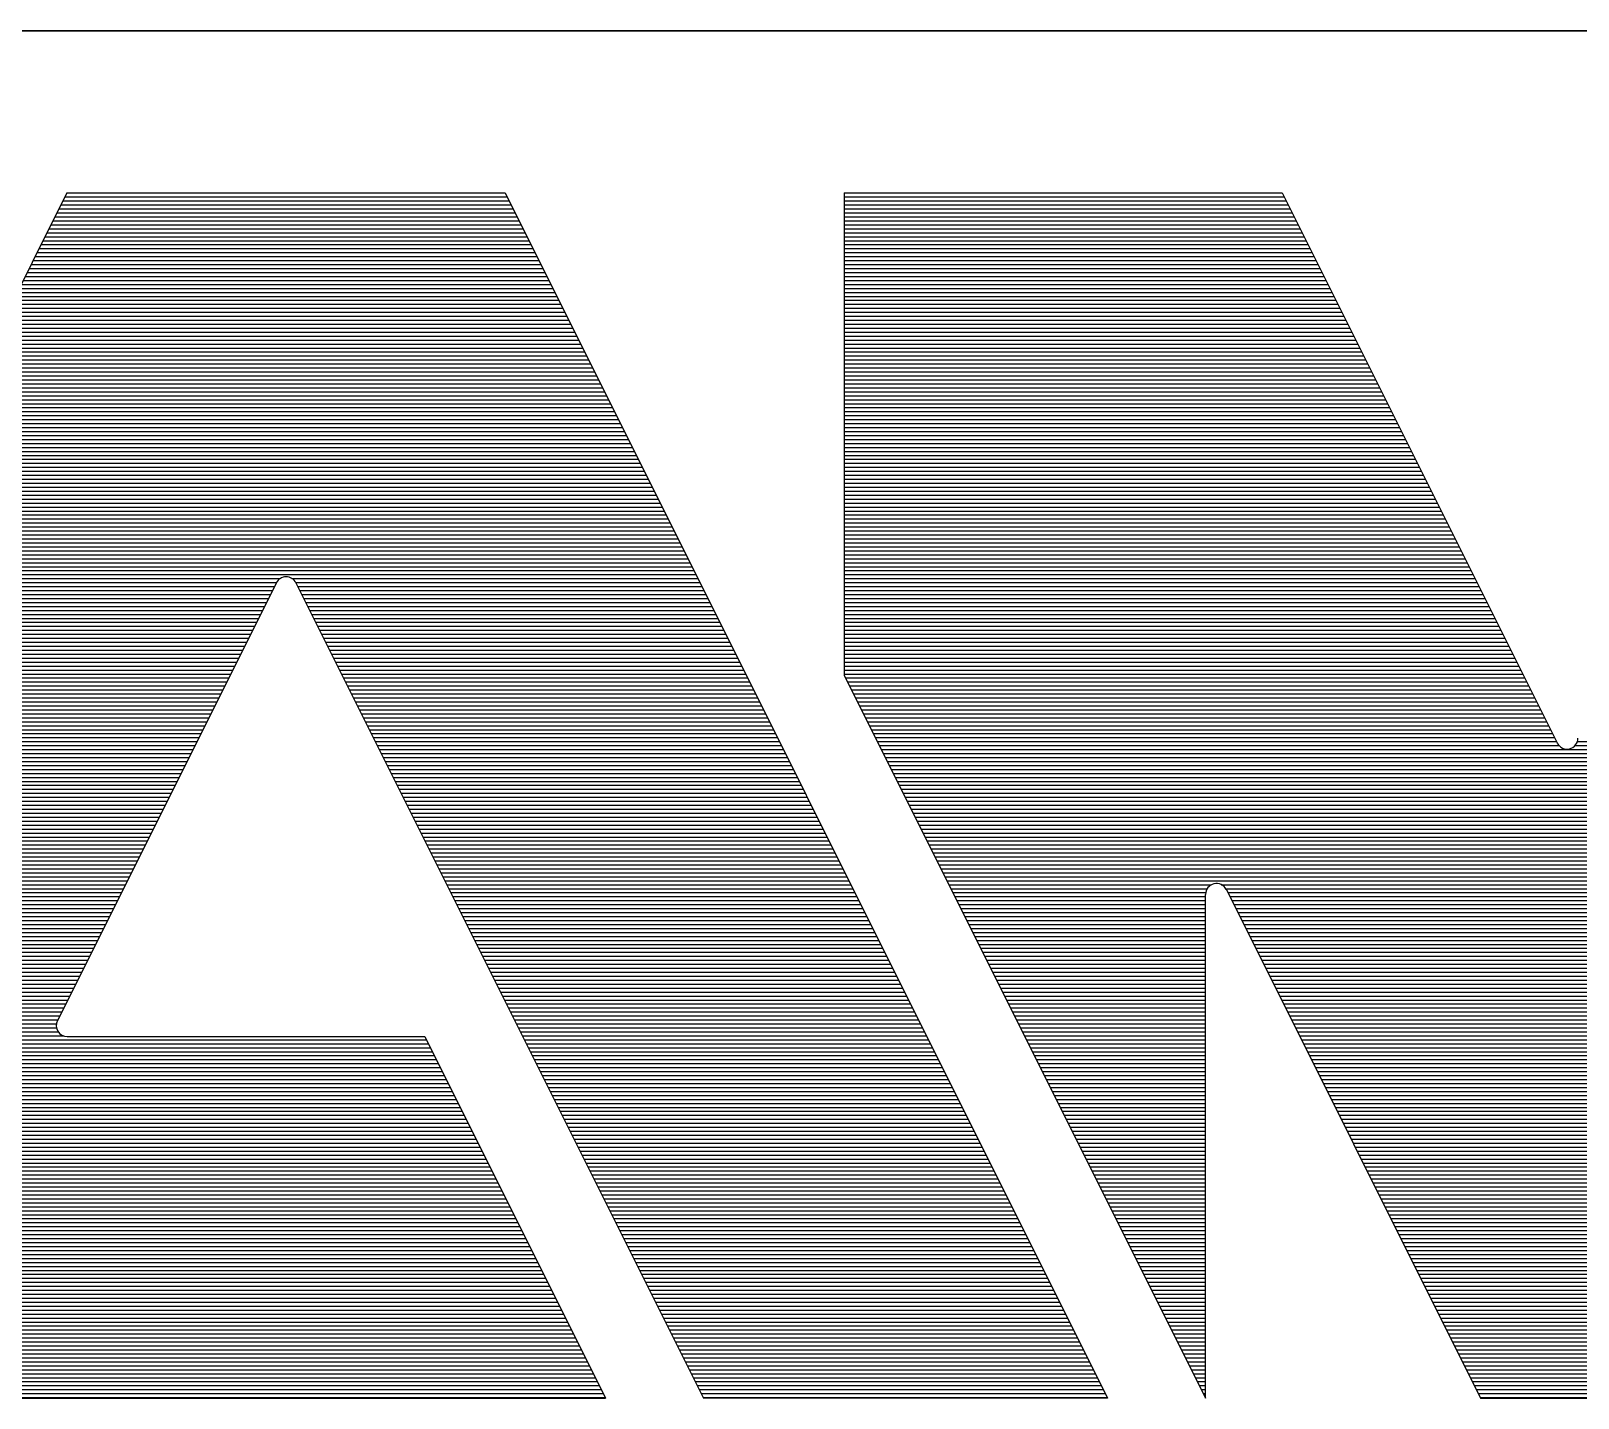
# Model space of a CAD drawing. Header units: millimetres. Extents: x 39335 to 110675, y -13954 to 36506.
# Drawn here: x 103680 to 104404, y -11114 to -10474 of the extents above; entities that cross this region are included whole.
import ezdxf

# ---------------------------------------------------------------- set-up
doc = ezdxf.new("R2010")
doc.units = ezdxf.units.MM
for name, color, linetype in [('10', 3, 'Continuous'), ('20', 4, 'Continuous'), ('schriftfeld', 7, 'Continuous')]:
    doc.layers.add(name, color=color, linetype=linetype)
doc.styles.add('Drawing NO', font='arial.ttf')
doc.styles.add('SIMPLEX', font='SIMPLEX.SHX')

# ---------------------------------------------------------------- blocks, each defined once
blk = doc.blocks.new('*X6')
at = {"color": 0, "linetype": 'ByBlock'}
for p, q in [((1067.636, 86.2729), (1071.177, 86.2729)), ((1067.652, 86.30389), (1071.162, 86.30389)), ((1067.667, 86.3349), (1071.146, 86.3349)), ((1067.683, 86.3659), (1071.131, 86.3659)), ((1067.59, 86.17989), (1071.224, 86.17989)), ((1067.605, 86.2109), (1071.208, 86.2109)), ((1067.621, 86.2419), (1071.193, 86.2419)), ((1067.528, 86.05589), (1071.286, 86.05589)), ((1067.543, 86.0869), (1071.271, 86.0869)), ((1067.559, 86.1179), (1071.255, 86.1179)), ((1067.574, 86.1489), (1071.24, 86.1489)), ((1067.466, 85.9319), (1071.348, 85.9319)), ((1067.481, 85.9629), (1071.333, 85.9629)), ((1067.497, 85.9939), (1071.317, 85.9939)), ((1067.512, 86.02489), (1071.302, 86.02489)), ((1067.404, 85.8079), (1071.41, 85.8079)), ((1067.419, 85.8389), (1071.395, 85.8389)), ((1067.435, 85.8699), (1071.379, 85.8699)), ((1067.45, 85.90089), (1071.364, 85.90089)), ((1067.342, 85.6839), (1071.472, 85.6839)), ((1067.357, 85.7149), (1071.457, 85.7149)), ((1067.373, 85.7459), (1071.441, 85.7459)), ((1067.388, 85.77689), (1071.426, 85.77689)), ((1067.28, 85.5599), (1071.534, 85.5599)), ((1067.295, 85.5909), (1071.519, 85.5909)), ((1067.311, 85.62189), (1071.503, 85.62189)), ((1067.326, 85.65289), (1071.488, 85.65289)), ((1067.218, 85.4359), (1071.596, 85.4359)), ((1067.233, 85.4669), (1071.58, 85.4669)), ((1067.249, 85.49789), (1071.565, 85.49789)), ((1067.264, 85.5289), (1071.549, 85.5289)), ((1067.156, 85.3119), (1071.658, 85.3119)), ((1067.171, 85.3429), (1071.642, 85.3429)), ((1067.187, 85.37389), (1071.627, 85.37389)), ((1067.202, 85.4049), (1071.611, 85.4049)), ((1067.094, 85.1879), (1071.72, 85.1879)), ((1067.109, 85.21889), (1071.704, 85.21889)), ((1067.125, 85.24989), (1071.689, 85.24989)), ((1067.14, 85.2809), (1071.673, 85.2809)), ((1067.047, 85.09489), (1071.766, 85.09489)), ((1067.063, 85.1259), (1071.751, 85.1259)), ((1067.078, 85.1569), (1071.735, 85.1569)), ((1066.985, 84.97089), (1071.828, 84.97089)), ((1067.001, 85.0019), (1071.813, 85.0019)), ((1067.016, 85.0329), (1071.797, 85.0329)), ((1067.032, 85.0639), (1071.782, 85.0639)), ((1066.923, 84.84689), (1071.891, 84.84689)), ((1066.939, 84.8779), (1071.875, 84.8779)), ((1066.954, 84.9089), (1071.859, 84.9089)), ((1066.97, 84.9399), (1071.844, 84.9399)), ((1066.861, 84.7229), (1071.953, 84.7229)), ((1066.877, 84.7539), (1071.937, 84.7539)), ((1066.892, 84.7849), (1071.922, 84.7849)), ((1066.908, 84.8159), (1071.906, 84.8159)), ((1066.799, 84.5989), (1072.015, 84.5989)), ((1066.815, 84.6299), (1071.999, 84.6299)), ((1066.83, 84.6609), (1071.984, 84.6609)), ((1066.846, 84.69189), (1071.968, 84.69189)), ((1066.737, 84.4749), (1072.077, 84.4749)), ((1066.753, 84.5059), (1072.061, 84.5059)), ((1066.768, 84.5369), (1072.046, 84.5369)), ((1066.784, 84.56789), (1072.03, 84.56789)), ((1066.675, 84.3509), (1072.139, 84.3509)), ((1066.691, 84.3819), (1072.123, 84.3819)), ((1066.706, 84.4129), (1072.108, 84.4129)), ((1066.722, 84.44389), (1072.092, 84.44389)), ((1066.613, 84.2269), (1072.2, 84.2269)), ((1066.629, 84.2579), (1072.185, 84.2579)), ((1066.644, 84.28889), (1072.17, 84.28889)), ((1066.66, 84.3199), (1072.154, 84.3199)), ((1066.551, 84.1029), (1072.262, 84.1029)), ((1066.567, 84.1339), (1072.247, 84.1339)), ((1066.582, 84.16489), (1072.231, 84.16489)), ((1066.598, 84.1959), (1072.216, 84.1959)), ((1066.49, 83.9789), (1072.324, 83.9789)), ((1066.505, 84.0099), (1072.309, 84.0099)), ((1066.52, 84.04089), (1072.293, 84.04089)), ((1066.536, 84.0719), (1072.278, 84.0719)), ((1066.443, 83.88589), (1072.371, 83.88589)), ((1066.458, 83.91689), (1072.355, 83.91689)), ((1066.474, 83.9479), (1072.34, 83.9479)), ((1066.381, 83.76189), (1072.433, 83.76189)), ((1066.396, 83.7929), (1072.417, 83.7929)), ((1066.412, 83.8239), (1072.402, 83.8239)), ((1066.427, 83.8549), (1072.386, 83.8549)), ((1066.319, 83.63789), (1072.495, 83.63789)), ((1066.334, 83.6689), (1072.479, 83.6689)), ((1066.35, 83.6999), (1072.464, 83.6999)), ((1066.365, 83.7309), (1072.448, 83.7309)), ((1066.257, 83.51389), (1072.557, 83.51389)), ((1066.272, 83.5449), (1072.542, 83.5449)), ((1066.288, 83.5759), (1072.526, 83.5759)), ((1066.303, 83.6069), (1072.51, 83.6069)), ((1066.195, 83.3899), (1069.362, 83.3899)), ((1066.21, 83.4209), (1072.604, 83.4209)), ((1066.226, 83.4519), (1072.588, 83.4519)), ((1066.241, 83.48289), (1072.573, 83.48289)), ((1069.453, 83.3899), (1072.619, 83.3899)), ((1066.133, 83.2659), (1069.285, 83.2659)), ((1066.148, 83.2969), (1069.3, 83.2969)), ((1066.164, 83.3279), (1069.316, 83.3279)), ((1066.179, 83.35889), (1069.332, 83.35889)), ((1069.483, 83.35889), (1072.635, 83.35889)), ((1069.498, 83.3279), (1072.65, 83.3279)), ((1069.514, 83.2969), (1072.666, 83.2969)), ((1069.529, 83.2659), (1072.681, 83.2659)), ((1066.071, 83.1419), (1069.223, 83.1419)), ((1066.086, 83.1729), (1069.238, 83.1729)), ((1066.102, 83.2039), (1069.254, 83.2039)), ((1066.117, 83.23489), (1069.269, 83.23489)), ((1069.545, 83.23489), (1072.697, 83.23489)), ((1069.56, 83.2039), (1072.712, 83.2039)), ((1069.576, 83.1729), (1072.728, 83.1729)), ((1069.591, 83.1419), (1072.743, 83.1419)), ((1066.009, 83.0179), (1069.161, 83.0179)), ((1066.024, 83.0489), (1069.176, 83.0489)), ((1066.04, 83.0799), (1069.192, 83.0799)), ((1066.055, 83.11089), (1069.207, 83.11089)), ((1069.607, 83.11089), (1072.759, 83.11089)), ((1069.622, 83.0799), (1072.774, 83.0799)), ((1069.638, 83.0489), (1072.79, 83.0489)), ((1069.653, 83.0179), (1072.805, 83.0179)), ((1065.947, 82.8939), (1069.099, 82.8939)), ((1065.962, 82.9249), (1069.114, 82.9249)), ((1065.978, 82.95589), (1069.13, 82.95589)), ((1065.993, 82.9869), (1069.145, 82.9869)), ((1069.669, 82.9869), (1072.82, 82.9869)), ((1069.684, 82.95589), (1072.836, 82.95589)), ((1069.7, 82.9249), (1072.851, 82.9249)), ((1069.715, 82.8939), (1072.867, 82.8939)), ((1065.9, 82.8009), (1069.052, 82.8009)), ((1065.916, 82.83189), (1069.068, 82.83189)), ((1065.931, 82.8629), (1069.083, 82.8629)), ((1069.731, 82.8629), (1072.882, 82.8629)), ((1069.746, 82.83189), (1072.898, 82.83189)), ((1069.762, 82.8009), (1072.913, 82.8009)), ((1065.839, 82.6769), (1068.99, 82.6769)), ((1065.854, 82.70789), (1069.006, 82.70789)), ((1065.869, 82.7389), (1069.021, 82.7389)), ((1065.885, 82.7699), (1069.037, 82.7699)), ((1069.777, 82.7699), (1072.929, 82.7699)), ((1069.793, 82.7389), (1072.944, 82.7389)), ((1069.808, 82.70789), (1072.96, 82.70789)), ((1069.824, 82.6769), (1072.975, 82.6769)), ((1065.776, 82.55289), (1068.928, 82.55289)), ((1065.792, 82.5839), (1068.944, 82.5839)), ((1065.807, 82.6149), (1068.959, 82.6149)), ((1065.823, 82.6459), (1068.975, 82.6459)), ((1069.839, 82.6459), (1072.991, 82.6459)), ((1069.855, 82.6149), (1073.006, 82.6149)), ((1069.87, 82.5839), (1073.022, 82.5839)), ((1069.886, 82.55289), (1073.037, 82.55289)), ((1065.714, 82.42889), (1068.866, 82.42889)), ((1065.73, 82.4599), (1068.882, 82.4599)), ((1065.745, 82.4909), (1068.897, 82.4909)), ((1065.761, 82.5219), (1068.913, 82.5219)), ((1069.901, 82.5219), (1073.053, 82.5219)), ((1069.917, 82.4909), (1073.068, 82.4909)), ((1069.932, 82.4599), (1073.084, 82.4599)), ((1069.948, 82.42889), (1073.099, 82.42889)), ((1065.652, 82.30489), (1068.804, 82.30489)), ((1065.668, 82.3359), (1068.82, 82.3359)), ((1065.683, 82.3669), (1068.835, 82.3669)), ((1065.699, 82.3979), (1068.851, 82.3979)), ((1069.963, 82.3979), (1073.115, 82.3979)), ((1069.979, 82.3669), (1073.13, 82.3669)), ((1069.994, 82.3359), (1073.146, 82.3359)), ((1070.01, 82.30489), (1073.161, 82.30489)), ((1065.59, 82.18089), (1068.742, 82.18089)), ((1065.606, 82.2119), (1068.758, 82.2119)), ((1065.621, 82.2429), (1068.773, 82.2429)), ((1065.637, 82.2739), (1068.789, 82.2739)), ((1070.025, 82.2739), (1073.177, 82.2739)), ((1070.041, 82.2429), (1073.193, 82.2429)), ((1070.056, 82.2119), (1073.208, 82.2119)), ((1070.072, 82.18089), (1073.224, 82.18089)), ((1065.528, 82.0569), (1068.68, 82.0569)), ((1065.544, 82.0879), (1068.696, 82.0879)), ((1065.559, 82.1189), (1068.711, 82.1189)), ((1065.575, 82.14989), (1068.727, 82.14989)), ((1070.087, 82.14989), (1073.239, 82.14989)), ((1070.103, 82.1189), (1073.255, 82.1189)), ((1070.118, 82.0879), (1073.27, 82.0879)), ((1070.134, 82.0569), (1073.286, 82.0569)), ((1065.466, 81.9329), (1068.618, 81.9329)), ((1065.482, 81.9639), (1068.634, 81.9639)), ((1065.497, 81.9949), (1068.649, 81.9949)), ((1065.513, 82.02589), (1068.665, 82.02589)), ((1070.149, 82.02589), (1073.301, 82.02589)), ((1070.165, 81.9949), (1073.317, 81.9949)), ((1070.18, 81.9639), (1073.332, 81.9639)), ((1070.196, 81.9329), (1073.348, 81.9329)), ((1065.404, 81.8089), (1068.556, 81.8089)), ((1065.42, 81.8399), (1068.572, 81.8399)), ((1065.435, 81.8709), (1068.587, 81.8709)), ((1065.451, 81.90189), (1068.603, 81.90189)), ((1070.211, 81.90189), (1073.363, 81.90189)), ((1070.227, 81.8709), (1073.379, 81.8709)), ((1070.242, 81.8399), (1073.394, 81.8399)), ((1070.258, 81.8089), (1073.41, 81.8089)), ((1065.358, 81.7159), (1068.51, 81.7159)), ((1065.373, 81.74689), (1068.525, 81.74689)), ((1065.389, 81.77789), (1068.541, 81.77789)), ((1070.273, 81.77789), (1073.425, 81.77789)), ((1070.289, 81.74689), (1073.441, 81.74689)), ((1070.304, 81.7159), (1073.456, 81.7159)), ((1065.296, 81.5919), (1068.448, 81.5919)), ((1065.311, 81.62289), (1068.463, 81.62289)), ((1065.327, 81.6539), (1068.479, 81.6539)), ((1065.342, 81.6849), (1068.494, 81.6849)), ((1070.32, 81.6849), (1073.471, 81.6849)), ((1070.335, 81.6539), (1073.487, 81.6539)), ((1070.351, 81.62289), (1073.502, 81.62289)), ((1070.366, 81.5919), (1073.518, 81.5919)), ((1065.234, 81.4679), (1068.386, 81.4679)), ((1065.249, 81.49889), (1068.401, 81.49889)), ((1065.265, 81.5299), (1068.417, 81.5299)), ((1065.28, 81.5609), (1068.432, 81.5609)), ((1070.382, 81.5609), (1073.533, 81.5609)), ((1070.397, 81.5299), (1073.549, 81.5299)), ((1070.413, 81.49889), (1073.564, 81.49889)), ((1070.428, 81.4679), (1073.58, 81.4679)), ((1065.172, 81.34389), (1068.324, 81.34389)), ((1065.188, 81.37489), (1068.339, 81.37489)), ((1065.203, 81.4059), (1068.355, 81.4059)), ((1065.219, 81.4369), (1068.37, 81.4369)), ((1070.444, 81.4369), (1073.595, 81.4369)), ((1070.459, 81.4059), (1073.611, 81.4059)), ((1070.475, 81.37489), (1073.626, 81.37489)), ((1070.49, 81.34389), (1073.642, 81.34389)), ((1065.11, 81.21989), (1068.262, 81.21989)), ((1065.125, 81.2509), (1068.277, 81.2509)), ((1065.141, 81.2819), (1068.293, 81.2819)), ((1065.156, 81.3129), (1068.308, 81.3129)), ((1070.506, 81.3129), (1073.657, 81.3129)), ((1070.521, 81.2819), (1073.673, 81.2819)), ((1070.537, 81.2509), (1073.688, 81.2509)), ((1070.552, 81.21989), (1073.704, 81.21989)), ((1065.048, 81.09589), (1068.2, 81.09589)), ((1065.063, 81.1269), (1068.215, 81.1269)), ((1065.079, 81.1579), (1068.231, 81.1579)), ((1065.094, 81.1889), (1068.246, 81.1889)), ((1070.568, 81.1889), (1073.719, 81.1889)), ((1070.583, 81.1579), (1073.735, 81.1579)), ((1070.599, 81.1269), (1073.75, 81.1269)), ((1070.614, 81.09589), (1073.766, 81.09589)), ((1064.986, 80.97189), (1068.138, 80.97189)), ((1065.001, 81.0029), (1068.153, 81.0029)), ((1065.017, 81.0339), (1068.169, 81.0339)), ((1065.032, 81.0649), (1068.184, 81.0649)), ((1070.63, 81.0649), (1073.781, 81.0649)), ((1070.645, 81.0339), (1073.797, 81.0339)), ((1070.661, 81.0029), (1073.813, 81.0029)), ((1070.676, 80.97189), (1073.828, 80.97189)), ((1064.924, 80.8479), (1068.076, 80.8479)), ((1064.939, 80.8789), (1068.091, 80.8789)), ((1064.955, 80.9099), (1068.107, 80.9099)), ((1064.97, 80.9409), (1068.122, 80.9409)), ((1070.692, 80.9409), (1073.844, 80.9409)), ((1070.707, 80.9099), (1073.859, 80.9099)), ((1070.723, 80.8789), (1073.875, 80.8789)), ((1070.738, 80.8479), (1073.89, 80.8479)), ((1064.862, 80.7239), (1068.014, 80.7239)), ((1064.877, 80.7549), (1068.029, 80.7549)), ((1064.893, 80.7859), (1068.045, 80.7859)), ((1064.908, 80.81689), (1068.06, 80.81689)), ((1070.754, 80.81689), (1073.906, 80.81689)), ((1070.769, 80.7859), (1073.921, 80.7859)), ((1070.785, 80.7549), (1073.937, 80.7549)), ((1070.8, 80.7239), (1073.952, 80.7239)), ((1064.815, 80.6309), (1067.967, 80.6309)), ((1064.831, 80.6619), (1067.983, 80.6619)), ((1064.846, 80.69289), (1067.998, 80.69289)), ((1070.816, 80.69289), (1073.968, 80.69289)), ((1070.831, 80.6619), (1073.983, 80.6619)), ((1070.847, 80.6309), (1073.999, 80.6309)), ((1064.753, 80.5069), (1067.905, 80.5069)), ((1064.769, 80.5379), (1067.921, 80.5379)), ((1064.784, 80.56889), (1067.936, 80.56889)), ((1064.8, 80.5999), (1067.952, 80.5999)), ((1070.862, 80.5999), (1074.014, 80.5999)), ((1070.878, 80.56889), (1074.03, 80.56889)), ((1070.893, 80.5379), (1074.045, 80.5379)), ((1070.909, 80.5069), (1074.061, 80.5069)), ((1064.691, 80.3829), (1067.843, 80.3829)), ((1064.707, 80.41389), (1067.859, 80.41389)), ((1064.722, 80.4449), (1067.874, 80.4449)), ((1064.738, 80.4759), (1067.89, 80.4759)), ((1070.924, 80.4759), (1074.076, 80.4759)), ((1070.94, 80.4449), (1074.092, 80.4449)), ((1070.955, 80.41389), (1074.107, 80.41389)), ((1070.971, 80.3829), (1074.122, 80.3829)), ((1064.629, 80.2589), (1067.781, 80.2589)), ((1064.645, 80.28989), (1067.797, 80.28989)), ((1064.66, 80.3209), (1067.812, 80.3209)), ((1064.676, 80.3519), (1067.828, 80.3519)), ((1070.986, 80.3519), (1074.138, 80.3519)), ((1071.002, 80.3209), (1074.153, 80.3209)), ((1071.017, 80.28989), (1074.169, 80.28989)), ((1071.033, 80.2589), (1074.184, 80.2589)), ((1064.568, 80.1349), (1067.719, 80.1349)), ((1064.583, 80.16589), (1067.735, 80.16589)), ((1064.598, 80.1969), (1067.75, 80.1969)), ((1064.614, 80.2279), (1067.766, 80.2279)), ((1071.048, 80.2279), (1074.2, 80.2279)), ((1071.064, 80.1969), (1074.215, 80.1969)), ((1071.079, 80.16589), (1074.231, 80.16589)), ((1071.095, 80.1349), (1074.246, 80.1349)), ((1064.505, 80.01089), (1067.657, 80.01089)), ((1064.521, 80.04189), (1067.673, 80.04189)), ((1064.536, 80.0729), (1067.688, 80.0729)), ((1064.552, 80.1039), (1067.704, 80.1039)), ((1071.11, 80.1039), (1074.262, 80.1039)), ((1071.126, 80.0729), (1074.277, 80.0729)), ((1071.141, 80.04189), (1074.293, 80.04189)), ((1071.157, 80.01089), (1074.308, 80.01089)), ((1064.443, 79.88689), (1067.618, 79.88689)), ((1064.459, 79.9179), (1067.617, 79.9179)), ((1064.474, 79.9489), (1067.626, 79.9489)), ((1064.49, 79.9799), (1067.642, 79.9799)), ((1071.172, 79.9799), (1074.324, 79.9799)), ((1071.188, 79.9489), (1074.339, 79.9489)), ((1071.203, 79.9179), (1074.355, 79.9179)), ((1071.219, 79.88689), (1074.37, 79.88689)), ((1064.381, 79.76289), (1070.517, 79.76289)), ((1064.397, 79.7939), (1070.501, 79.7939)), ((1064.412, 79.8249), (1067.671, 79.8249)), ((1064.428, 79.8559), (1067.631, 79.8559)), ((1071.234, 79.8559), (1074.386, 79.8559)), ((1071.25, 79.8249), (1074.401, 79.8249)), ((1071.265, 79.7939), (1074.417, 79.7939)), ((1071.281, 79.76289), (1074.432, 79.76289)), ((1064.319, 79.63889), (1070.579, 79.63889)), ((1064.335, 79.6699), (1070.563, 79.6699)), ((1064.35, 79.7009), (1070.548, 79.7009)), ((1064.366, 79.7319), (1070.532, 79.7319)), ((1071.296, 79.7319), (1074.448, 79.7319)), ((1071.312, 79.7009), (1074.464, 79.7009)), ((1071.327, 79.6699), (1074.479, 79.6699)), ((1071.343, 79.63889), (1074.495, 79.63889)), ((1064.257, 79.5149), (1070.641, 79.5149)), ((1064.273, 79.5459), (1070.625, 79.5459)), ((1064.288, 79.5769), (1070.61, 79.5769)), ((1064.304, 79.60789), (1070.594, 79.60789)), ((1071.358, 79.60789), (1074.51, 79.60789)), ((1071.374, 79.5769), (1074.526, 79.5769)), ((1071.389, 79.5459), (1074.541, 79.5459)), ((1071.405, 79.5149), (1074.557, 79.5149)), ((1064.211, 79.4219), (1070.687, 79.4219)), ((1064.226, 79.4529), (1070.672, 79.4529)), ((1064.242, 79.48389), (1070.656, 79.48389)), ((1071.42, 79.48389), (1074.572, 79.48389)), ((1071.436, 79.4529), (1074.588, 79.4529)), ((1071.451, 79.4219), (1074.603, 79.4219)), ((1064.149, 79.2979), (1070.749, 79.2979)), ((1064.164, 79.3289), (1070.734, 79.3289)), ((1064.18, 79.35989), (1070.718, 79.35989)), ((1064.195, 79.3909), (1070.703, 79.3909)), ((1071.467, 79.3909), (1074.619, 79.3909)), ((1071.482, 79.35989), (1074.634, 79.35989)), ((1071.498, 79.3289), (1074.65, 79.3289)), ((1071.513, 79.2979), (1074.665, 79.2979)), ((1064.087, 79.1739), (1070.811, 79.1739)), ((1064.102, 79.2049), (1070.796, 79.2049)), ((1064.118, 79.23589), (1070.78, 79.23589)), ((1064.133, 79.2669), (1070.765, 79.2669)), ((1071.529, 79.2669), (1074.681, 79.2669)), ((1071.544, 79.23589), (1074.696, 79.23589)), ((1071.56, 79.2049), (1074.712, 79.2049)), ((1071.575, 79.1739), (1074.727, 79.1739)), ((1064.025, 79.0499), (1070.873, 79.0499)), ((1064.04, 79.08089), (1070.858, 79.08089)), ((1064.056, 79.1119), (1070.842, 79.1119)), ((1064.071, 79.1429), (1070.827, 79.1429)), ((1071.591, 79.1429), (1074.743, 79.1429)), ((1071.606, 79.1119), (1074.758, 79.1119)), ((1071.622, 79.08089), (1074.773, 79.08089)), ((1071.637, 79.0499), (1074.789, 79.0499)), ((1063.963, 78.9259), (1070.935, 78.9259)), ((1063.978, 78.95689), (1070.92, 78.95689)), ((1063.994, 78.9879), (1070.904, 78.9879)), ((1064.009, 79.0189), (1070.889, 79.0189)), ((1071.653, 79.0189), (1074.804, 79.0189)), ((1071.668, 78.9879), (1074.82, 78.9879)), ((1071.684, 78.95689), (1074.835, 78.95689)), ((1071.699, 78.9259), (1074.851, 78.9259)), ((1063.901, 78.8019), (1070.997, 78.8019)), ((1063.917, 78.83289), (1070.982, 78.83289)), ((1063.932, 78.8639), (1070.966, 78.8639)), ((1063.947, 78.8949), (1070.951, 78.8949)), ((1071.715, 78.8949), (1074.866, 78.8949)), ((1071.73, 78.8639), (1074.882, 78.8639)), ((1071.746, 78.83289), (1074.897, 78.83289)), ((1071.761, 78.8019), (1074.913, 78.8019)), ((1063.839, 78.67789), (1071.059, 78.67789)), ((1063.854, 78.7089), (1071.044, 78.7089)), ((1063.87, 78.7399), (1071.028, 78.7399)), ((1063.885, 78.7709), (1071.013, 78.7709)), ((1071.777, 78.7709), (1074.928, 78.7709)), ((1071.792, 78.7399), (1074.944, 78.7399)), ((1071.808, 78.7089), (1074.959, 78.7089)), ((1071.823, 78.67789), (1074.975, 78.67789)), ((1063.777, 78.55389), (1071.121, 78.55389)), ((1063.792, 78.5849), (1071.106, 78.5849)), ((1063.808, 78.6159), (1071.09, 78.6159)), ((1063.823, 78.6469), (1071.075, 78.6469)), ((1071.839, 78.6469), (1074.99, 78.6469)), ((1071.854, 78.6159), (1075.006, 78.6159)), ((1071.87, 78.5849), (1075.021, 78.5849)), ((1071.885, 78.55389), (1075.037, 78.55389)), ((1063.715, 78.42989), (1071.183, 78.42989)), ((1063.73, 78.4609), (1071.168, 78.4609)), ((1063.746, 78.4919), (1071.152, 78.4919)), ((1063.761, 78.5229), (1071.137, 78.5229)), ((1071.901, 78.5229), (1075.052, 78.5229)), ((1071.916, 78.4919), (1075.068, 78.4919)), ((1071.932, 78.4609), (1075.083, 78.4609)), ((1071.947, 78.42989), (1075.099, 78.42989)), ((1063.668, 78.3369), (1071.23, 78.3369)), ((1063.684, 78.3679), (1071.214, 78.3679)), ((1063.699, 78.3989), (1071.199, 78.3989)), ((1071.963, 78.3989), (1075.115, 78.3989)), ((1071.978, 78.3679), (1075.13, 78.3679)), ((1071.994, 78.3369), (1075.146, 78.3369)), ((1063.606, 78.2129), (1071.292, 78.2129)), ((1063.622, 78.2439), (1071.276, 78.2439)), ((1063.637, 78.27489), (1071.261, 78.27489)), ((1063.653, 78.30589), (1071.245, 78.30589)), ((1072.009, 78.30589), (1075.161, 78.30589)), ((1072.025, 78.27489), (1075.177, 78.27489)), ((1072.04, 78.2439), (1075.192, 78.2439)), ((1072.056, 78.2129), (1075.208, 78.2129)), ((1063.544, 78.0889), (1071.354, 78.0889)), ((1063.56, 78.1199), (1071.338, 78.1199)), ((1063.575, 78.15089), (1071.323, 78.15089)), ((1063.591, 78.1819), (1071.307, 78.1819)), ((1072.071, 78.1819), (1075.223, 78.1819)), ((1072.087, 78.15089), (1075.239, 78.15089)), ((1072.102, 78.1199), (1075.254, 78.1199)), ((1072.118, 78.0889), (1075.27, 78.0889)), ((1063.482, 77.9649), (1071.416, 77.9649)), ((1063.498, 77.9959), (1071.4, 77.9959)), ((1063.513, 78.02689), (1071.385, 78.02689)), ((1063.529, 78.0579), (1071.369, 78.0579)), ((1072.133, 78.0579), (1075.285, 78.0579)), ((1072.149, 78.02689), (1075.301, 78.02689)), ((1072.164, 77.9959), (1075.316, 77.9959)), ((1072.18, 77.9649), (1075.332, 77.9649)), ((1063.42, 77.8409), (1071.478, 77.8409)), ((1063.436, 77.87189), (1071.462, 77.87189)), ((1063.451, 77.90289), (1071.447, 77.90289)), ((1063.467, 77.9339), (1071.431, 77.9339)), ((1072.195, 77.9339), (1075.347, 77.9339)), ((1072.211, 77.90289), (1075.363, 77.90289)), ((1072.226, 77.87189), (1075.378, 77.87189)), ((1072.242, 77.8409), (1075.394, 77.8409)), ((1063.358, 77.7169), (1071.54, 77.7169)), ((1063.374, 77.74789), (1071.524, 77.74789)), ((1063.389, 77.7789), (1071.509, 77.7789)), ((1063.405, 77.8099), (1071.493, 77.8099)), ((1072.257, 77.8099), (1075.409, 77.8099)), ((1072.273, 77.7789), (1075.424, 77.7789)), ((1072.288, 77.74789), (1075.44, 77.74789)), ((1072.304, 77.7169), (1075.455, 77.7169)), ((1063.297, 77.5929), (1071.602, 77.5929)), ((1063.312, 77.62389), (1071.586, 77.62389)), ((1063.327, 77.6549), (1071.571, 77.6549)), ((1063.343, 77.6859), (1071.555, 77.6859)), ((1072.319, 77.6859), (1075.471, 77.6859)), ((1072.335, 77.6549), (1075.486, 77.6549)), ((1072.35, 77.62389), (1075.502, 77.62389)), ((1072.366, 77.5929), (1075.517, 77.5929)), ((1063.234, 77.46889), (1071.664, 77.46889)), ((1063.25, 77.49989), (1071.648, 77.49989)), ((1063.266, 77.5309), (1071.633, 77.5309)), ((1063.281, 77.5619), (1071.617, 77.5619)), ((1072.381, 77.5619), (1075.533, 77.5619)), ((1072.397, 77.5309), (1075.548, 77.5309)), ((1072.412, 77.49989), (1075.564, 77.49989)), ((1072.428, 77.46889), (1075.579, 77.46889)), ((1063.172, 77.34489), (1071.726, 77.34489)), ((1063.188, 77.3759), (1071.71, 77.3759)), ((1063.203, 77.4069), (1071.695, 77.4069)), ((1063.219, 77.4379), (1071.679, 77.4379)), ((1072.443, 77.4379), (1075.595, 77.4379)), ((1072.459, 77.4069), (1075.61, 77.4069)), ((1072.474, 77.3759), (1075.626, 77.3759)), ((1072.49, 77.34489), (1075.641, 77.34489)), ((1063.126, 77.2519), (1071.772, 77.2519)), ((1063.141, 77.2829), (1071.757, 77.2829)), ((1063.157, 77.3139), (1071.741, 77.3139)), ((1072.505, 77.3139), (1075.657, 77.3139)), ((1072.521, 77.2829), (1075.672, 77.2829)), ((1072.536, 77.2519), (1075.688, 77.2519)), ((1063.064, 77.1279), (1071.834, 77.1279)), ((1063.079, 77.1589), (1071.819, 77.1589)), ((1063.095, 77.1899), (1071.803, 77.1899)), ((1063.11, 77.22089), (1071.788, 77.22089)), ((1072.552, 77.22089), (1075.703, 77.22089)), ((1072.567, 77.1899), (1075.719, 77.1899)), ((1072.583, 77.1589), (1075.734, 77.1589)), ((1072.598, 77.1279), (1075.75, 77.1279)), ((1063.002, 77.0039), (1071.896, 77.0039)), ((1063.017, 77.0349), (1071.881, 77.0349)), ((1063.033, 77.0659), (1071.865, 77.0659)), ((1063.048, 77.09689), (1071.85, 77.09689)), ((1072.614, 77.09689), (1075.766, 77.09689)), ((1072.629, 77.0659), (1075.781, 77.0659)), ((1072.645, 77.0349), (1075.797, 77.0349)), ((1072.66, 77.0039), (1075.812, 77.0039))]:
    blk.add_line(p, q, dxfattribs=at)
blk = doc.blocks.new('*X4')
at = {"color": 0, "linetype": 'ByBlock'}
for p, q in [((1073.759, 86.3659), (1077.192, 86.3659)), ((1073.759, 86.3349), (1077.207, 86.3349)), ((1073.759, 86.30389), (1077.223, 86.30389)), ((1073.759, 86.2729), (1077.238, 86.2729)), ((1073.759, 86.2419), (1077.254, 86.2419)), ((1073.759, 86.2109), (1077.269, 86.2109)), ((1073.759, 86.17989), (1077.285, 86.17989)), ((1073.759, 86.1489), (1077.3, 86.1489)), ((1073.759, 86.1179), (1077.316, 86.1179)), ((1073.759, 86.0869), (1077.331, 86.0869)), ((1073.759, 86.05589), (1077.347, 86.05589)), ((1073.759, 86.02489), (1077.362, 86.02489)), ((1073.759, 85.9939), (1077.378, 85.9939)), ((1073.759, 85.9629), (1077.393, 85.9629)), ((1073.759, 85.9319), (1077.408, 85.9319)), ((1073.759, 85.90089), (1077.424, 85.90089)), ((1073.759, 85.8699), (1077.439, 85.8699)), ((1073.759, 85.8389), (1077.455, 85.8389)), ((1073.759, 85.8079), (1077.47, 85.8079)), ((1073.759, 85.77689), (1077.486, 85.77689)), ((1073.759, 85.7459), (1077.501, 85.7459)), ((1073.759, 85.7149), (1077.517, 85.7149)), ((1073.759, 85.6839), (1077.532, 85.6839)), ((1073.759, 85.65289), (1077.548, 85.65289)), ((1073.759, 85.62189), (1077.563, 85.62189)), ((1073.759, 85.5909), (1077.579, 85.5909)), ((1073.759, 85.5599), (1077.594, 85.5599)), ((1073.759, 85.5289), (1077.61, 85.5289)), ((1073.759, 85.49789), (1077.625, 85.49789)), ((1073.759, 85.4669), (1077.641, 85.4669)), ((1073.759, 85.4359), (1077.656, 85.4359)), ((1073.759, 85.4049), (1077.672, 85.4049)), ((1073.759, 85.37389), (1077.688, 85.37389)), ((1073.759, 85.3429), (1077.703, 85.3429)), ((1073.759, 85.3119), (1077.719, 85.3119)), ((1073.759, 85.2809), (1077.734, 85.2809)), ((1073.759, 85.24989), (1077.75, 85.24989)), ((1073.759, 85.21889), (1077.765, 85.21889)), ((1073.759, 85.1879), (1077.781, 85.1879)), ((1073.759, 85.1569), (1077.796, 85.1569)), ((1073.759, 85.1259), (1077.812, 85.1259)), ((1073.759, 85.09489), (1077.827, 85.09489)), ((1073.759, 85.0639), (1077.843, 85.0639)), ((1073.759, 85.0329), (1077.858, 85.0329)), ((1073.759, 85.0019), (1077.874, 85.0019)), ((1073.759, 84.97089), (1077.889, 84.97089)), ((1073.759, 84.9399), (1077.905, 84.9399)), ((1073.759, 84.9089), (1077.92, 84.9089)), ((1073.759, 84.8779), (1077.936, 84.8779)), ((1073.759, 84.84689), (1077.951, 84.84689)), ((1073.759, 84.8159), (1077.967, 84.8159)), ((1073.759, 84.7849), (1077.982, 84.7849)), ((1073.759, 84.7539), (1077.998, 84.7539)), ((1073.759, 84.7229), (1078.013, 84.7229)), ((1073.759, 84.69189), (1078.029, 84.69189)), ((1073.759, 84.6609), (1078.044, 84.6609)), ((1073.759, 84.6299), (1078.059, 84.6299)), ((1073.759, 84.5989), (1078.075, 84.5989)), ((1073.759, 84.56789), (1078.09, 84.56789)), ((1073.759, 84.5369), (1078.106, 84.5369)), ((1073.759, 84.5059), (1078.121, 84.5059)), ((1073.759, 84.4749), (1078.137, 84.4749)), ((1073.759, 84.44389), (1078.152, 84.44389)), ((1073.759, 84.4129), (1078.168, 84.4129)), ((1073.759, 84.3819), (1078.183, 84.3819)), ((1073.759, 84.3509), (1078.199, 84.3509)), ((1073.759, 84.3199), (1078.214, 84.3199)), ((1073.759, 84.28889), (1078.23, 84.28889)), ((1073.759, 84.2579), (1078.245, 84.2579)), ((1073.759, 84.2269), (1078.261, 84.2269)), ((1073.759, 84.1959), (1078.276, 84.1959)), ((1073.759, 84.16489), (1078.292, 84.16489)), ((1073.759, 84.1339), (1078.307, 84.1339)), ((1073.759, 84.1029), (1078.323, 84.1029)), ((1073.759, 84.0719), (1078.339, 84.0719)), ((1073.759, 84.04089), (1078.354, 84.04089)), ((1073.759, 84.0099), (1078.37, 84.0099)), ((1073.759, 83.9789), (1078.385, 83.9789)), ((1073.759, 83.9479), (1078.401, 83.9479)), ((1073.759, 83.91689), (1078.416, 83.91689)), ((1073.759, 83.88589), (1078.432, 83.88589)), ((1073.759, 83.8549), (1078.447, 83.8549)), ((1073.759, 83.8239), (1078.463, 83.8239)), ((1073.759, 83.7929), (1078.478, 83.7929)), ((1073.759, 83.76189), (1078.494, 83.76189)), ((1073.759, 83.7309), (1078.509, 83.7309)), ((1073.759, 83.6999), (1078.525, 83.6999)), ((1073.759, 83.6689), (1078.54, 83.6689)), ((1073.759, 83.63789), (1078.556, 83.63789)), ((1073.759, 83.6069), (1078.571, 83.6069)), ((1073.759, 83.5759), (1078.587, 83.5759)), ((1073.759, 83.5449), (1078.602, 83.5449)), ((1073.759, 83.51389), (1078.618, 83.51389)), ((1073.759, 83.48289), (1078.633, 83.48289)), ((1073.759, 83.4519), (1078.649, 83.4519)), ((1073.759, 83.4209), (1078.664, 83.4209)), ((1073.759, 83.3899), (1078.68, 83.3899)), ((1073.759, 83.35889), (1078.695, 83.35889)), ((1073.759, 83.3279), (1078.71, 83.3279)), ((1073.759, 83.2969), (1078.726, 83.2969)), ((1073.759, 83.2659), (1078.741, 83.2659)), ((1073.759, 83.23489), (1078.757, 83.23489)), ((1073.759, 83.2039), (1078.772, 83.2039)), ((1073.759, 83.1729), (1078.788, 83.1729)), ((1073.759, 83.1419), (1078.803, 83.1419)), ((1073.759, 83.11089), (1078.819, 83.11089)), ((1073.759, 83.0799), (1078.834, 83.0799)), ((1073.759, 83.0489), (1078.85, 83.0489)), ((1073.759, 83.0179), (1078.865, 83.0179)), ((1073.759, 82.9869), (1078.881, 82.9869)), ((1073.759, 82.95589), (1078.896, 82.95589)), ((1073.759, 82.9249), (1078.912, 82.9249)), ((1073.759, 82.8939), (1078.927, 82.8939)), ((1073.759, 82.8629), (1078.943, 82.8629)), ((1073.759, 82.83189), (1078.958, 82.83189)), ((1073.759, 82.8009), (1078.974, 82.8009)), ((1073.759, 82.7699), (1078.99, 82.7699)), ((1073.759, 82.7389), (1079.005, 82.7389)), ((1073.759, 82.70789), (1079.021, 82.70789)), ((1073.759, 82.6769), (1079.036, 82.6769)), ((1073.759, 82.6459), (1079.052, 82.6459)), ((1073.771, 82.6149), (1079.067, 82.6149)), ((1073.786, 82.5839), (1079.083, 82.5839)), ((1073.802, 82.55289), (1079.098, 82.55289)), ((1073.817, 82.5219), (1079.114, 82.5219)), ((1073.833, 82.4909), (1079.129, 82.4909)), ((1073.848, 82.4599), (1079.145, 82.4599)), ((1073.864, 82.42889), (1079.16, 82.42889)), ((1073.879, 82.3979), (1079.176, 82.3979)), ((1073.895, 82.3669), (1079.191, 82.3669)), ((1073.91, 82.3359), (1079.207, 82.3359)), ((1073.926, 82.30489), (1079.222, 82.30489)), ((1073.941, 82.2739), (1079.238, 82.2739)), ((1073.957, 82.2429), (1079.253, 82.2429)), ((1073.972, 82.2119), (1079.269, 82.2119)), ((1073.988, 82.18089), (1079.284, 82.18089)), ((1074.003, 82.14989), (1079.3, 82.14989)), ((1074.019, 82.1189), (1079.315, 82.1189)), ((1074.034, 82.0879), (1079.336, 82.0879)), ((1074.05, 82.0569), (1082.302, 82.0569)), ((1079.458, 82.0879), (1082.302, 82.0879)), ((1079.477, 82.1189), (1082.302, 82.1189)), ((1074.065, 82.02589), (1082.302, 82.02589)), ((1074.081, 81.9949), (1082.302, 81.9949)), ((1074.096, 81.9639), (1082.302, 81.9639)), ((1074.112, 81.9329), (1082.302, 81.9329)), ((1074.127, 81.90189), (1082.302, 81.90189)), ((1074.143, 81.8709), (1082.302, 81.8709)), ((1074.158, 81.8399), (1082.302, 81.8399)), ((1074.174, 81.8089), (1082.302, 81.8089)), ((1074.189, 81.77789), (1082.302, 81.77789)), ((1074.205, 81.74689), (1082.302, 81.74689)), ((1074.22, 81.7159), (1082.302, 81.7159)), ((1074.236, 81.6849), (1082.302, 81.6849)), ((1074.251, 81.6539), (1082.302, 81.6539)), ((1074.267, 81.62289), (1082.302, 81.62289)), ((1074.282, 81.5919), (1082.302, 81.5919)), ((1074.298, 81.5609), (1082.302, 81.5609)), ((1074.313, 81.5299), (1082.302, 81.5299)), ((1074.329, 81.49889), (1082.302, 81.49889)), ((1074.344, 81.4679), (1082.302, 81.4679)), ((1074.36, 81.4369), (1082.302, 81.4369)), ((1074.375, 81.4059), (1082.302, 81.4059)), ((1074.391, 81.37489), (1082.302, 81.37489)), ((1074.406, 81.34389), (1082.302, 81.34389)), ((1074.422, 81.3129), (1082.302, 81.3129)), ((1074.437, 81.2819), (1082.302, 81.2819)), ((1074.453, 81.2509), (1082.302, 81.2509)), ((1074.468, 81.21989), (1082.302, 81.21989)), ((1074.484, 81.1889), (1082.302, 81.1889)), ((1074.499, 81.1579), (1082.302, 81.1579)), ((1074.515, 81.1269), (1082.302, 81.1269)), ((1074.53, 81.09589), (1082.302, 81.09589)), ((1074.546, 81.0649), (1082.302, 81.0649)), ((1074.561, 81.0339), (1082.302, 81.0339)), ((1074.577, 81.0029), (1076.624, 81.0029)), ((1074.592, 80.97189), (1076.592, 80.97189)), ((1076.7, 81.0029), (1082.302, 81.0029)), ((1076.735, 80.97189), (1082.302, 80.97189)), ((1074.608, 80.9409), (1076.58, 80.9409)), ((1074.623, 80.9099), (1076.578, 80.9099)), ((1074.639, 80.8789), (1076.578, 80.8789)), ((1074.654, 80.8479), (1076.578, 80.8479)), ((1076.752, 80.9409), (1082.302, 80.9409)), ((1076.768, 80.9099), (1082.302, 80.9099)), ((1076.783, 80.8789), (1082.302, 80.8789)), ((1076.799, 80.8479), (1082.302, 80.8479)), ((1074.67, 80.81689), (1076.578, 80.81689)), ((1074.685, 80.7859), (1076.578, 80.7859)), ((1074.701, 80.7549), (1076.578, 80.7549)), ((1074.716, 80.7239), (1076.578, 80.7239)), ((1076.814, 80.81689), (1082.302, 80.81689)), ((1076.83, 80.7859), (1082.302, 80.7859)), ((1076.845, 80.7549), (1082.302, 80.7549)), ((1076.861, 80.7239), (1082.302, 80.7239)), ((1074.732, 80.69289), (1076.578, 80.69289)), ((1074.747, 80.6619), (1076.578, 80.6619)), ((1074.763, 80.6309), (1076.578, 80.6309)), ((1076.876, 80.69289), (1082.302, 80.69289)), ((1076.892, 80.6619), (1082.302, 80.6619)), ((1076.907, 80.6309), (1082.302, 80.6309)), ((1074.778, 80.5999), (1076.578, 80.5999)), ((1074.794, 80.56889), (1076.578, 80.56889)), ((1074.809, 80.5379), (1076.578, 80.5379)), ((1074.825, 80.5069), (1076.578, 80.5069)), ((1076.923, 80.5999), (1082.302, 80.5999)), ((1076.938, 80.56889), (1082.302, 80.56889)), ((1076.954, 80.5379), (1082.302, 80.5379)), ((1076.969, 80.5069), (1082.302, 80.5069)), ((1074.84, 80.4759), (1076.578, 80.4759)), ((1074.856, 80.4449), (1076.578, 80.4449)), ((1074.871, 80.41389), (1076.578, 80.41389)), ((1074.887, 80.3829), (1076.578, 80.3829)), ((1076.985, 80.4759), (1082.302, 80.4759)), ((1077, 80.4449), (1082.302, 80.4449)), ((1077.016, 80.41389), (1082.302, 80.41389)), ((1077.031, 80.3829), (1082.302, 80.3829)), ((1074.902, 80.3519), (1076.578, 80.3519)), ((1074.918, 80.3209), (1076.578, 80.3209)), ((1074.933, 80.28989), (1076.578, 80.28989)), ((1074.949, 80.2589), (1076.578, 80.2589)), ((1077.047, 80.3519), (1082.302, 80.3519)), ((1077.062, 80.3209), (1082.302, 80.3209)), ((1077.078, 80.28989), (1082.302, 80.28989)), ((1077.093, 80.2589), (1082.302, 80.2589)), ((1074.964, 80.2279), (1076.578, 80.2279)), ((1074.98, 80.1969), (1076.578, 80.1969)), ((1074.995, 80.16589), (1076.578, 80.16589)), ((1075.011, 80.1349), (1076.578, 80.1349)), ((1077.109, 80.2279), (1082.302, 80.2279)), ((1077.124, 80.1969), (1082.302, 80.1969)), ((1077.14, 80.16589), (1082.302, 80.16589)), ((1077.155, 80.1349), (1082.302, 80.1349)), ((1075.026, 80.1039), (1076.578, 80.1039)), ((1075.042, 80.0729), (1076.578, 80.0729)), ((1075.057, 80.04189), (1076.578, 80.04189)), ((1075.073, 80.01089), (1076.578, 80.01089)), ((1077.171, 80.1039), (1082.302, 80.1039)), ((1077.186, 80.0729), (1082.302, 80.0729)), ((1077.202, 80.04189), (1082.302, 80.04189)), ((1077.217, 80.01089), (1082.302, 80.01089)), ((1075.088, 79.9799), (1076.578, 79.9799)), ((1075.104, 79.9489), (1076.578, 79.9489)), ((1075.119, 79.9179), (1076.578, 79.9179)), ((1075.135, 79.88689), (1076.578, 79.88689)), ((1077.233, 79.9799), (1082.302, 79.9799)), ((1077.248, 79.9489), (1082.302, 79.9489)), ((1077.264, 79.9179), (1082.302, 79.9179)), ((1077.279, 79.88689), (1082.302, 79.88689)), ((1075.15, 79.8559), (1076.578, 79.8559)), ((1075.166, 79.8249), (1076.578, 79.8249)), ((1075.181, 79.7939), (1076.578, 79.7939)), ((1075.197, 79.76289), (1076.578, 79.76289)), ((1077.295, 79.8559), (1082.302, 79.8559)), ((1077.31, 79.8249), (1082.302, 79.8249)), ((1077.326, 79.7939), (1082.302, 79.7939)), ((1077.341, 79.76289), (1082.302, 79.76289)), ((1075.212, 79.7319), (1076.578, 79.7319)), ((1075.228, 79.7009), (1076.578, 79.7009)), ((1075.243, 79.6699), (1076.578, 79.6699)), ((1075.259, 79.63889), (1076.578, 79.63889)), ((1077.357, 79.7319), (1082.302, 79.7319)), ((1077.372, 79.7009), (1082.302, 79.7009)), ((1077.388, 79.6699), (1082.302, 79.6699)), ((1077.403, 79.63889), (1082.302, 79.63889)), ((1075.274, 79.60789), (1076.578, 79.60789)), ((1075.29, 79.5769), (1076.578, 79.5769)), ((1075.305, 79.5459), (1076.578, 79.5459)), ((1075.321, 79.5149), (1076.578, 79.5149)), ((1077.419, 79.60789), (1082.302, 79.60789)), ((1077.434, 79.5769), (1082.302, 79.5769)), ((1077.45, 79.5459), (1082.302, 79.5459)), ((1077.465, 79.5149), (1082.302, 79.5149)), ((1075.336, 79.48389), (1076.578, 79.48389)), ((1075.352, 79.4529), (1076.578, 79.4529)), ((1075.367, 79.4219), (1076.578, 79.4219)), ((1077.481, 79.48389), (1082.302, 79.48389)), ((1077.496, 79.4529), (1082.302, 79.4529)), ((1077.512, 79.4219), (1082.302, 79.4219)), ((1075.383, 79.3909), (1076.578, 79.3909)), ((1075.398, 79.35989), (1076.578, 79.35989)), ((1075.414, 79.3289), (1076.578, 79.3289)), ((1075.429, 79.2979), (1076.578, 79.2979)), ((1077.527, 79.3909), (1082.302, 79.3909)), ((1077.543, 79.35989), (1082.302, 79.35989)), ((1077.558, 79.3289), (1082.302, 79.3289)), ((1077.574, 79.2979), (1082.302, 79.2979)), ((1075.445, 79.2669), (1076.578, 79.2669)), ((1075.46, 79.23589), (1076.578, 79.23589)), ((1075.476, 79.2049), (1076.578, 79.2049)), ((1075.491, 79.1739), (1076.578, 79.1739)), ((1077.589, 79.2669), (1082.302, 79.2669)), ((1077.605, 79.23589), (1082.302, 79.23589)), ((1077.62, 79.2049), (1082.302, 79.2049)), ((1077.636, 79.1739), (1082.302, 79.1739)), ((1075.507, 79.1429), (1076.578, 79.1429)), ((1075.522, 79.1119), (1076.578, 79.1119)), ((1075.538, 79.08089), (1076.578, 79.08089)), ((1075.553, 79.0499), (1076.578, 79.0499)), ((1077.651, 79.1429), (1082.302, 79.1429)), ((1077.667, 79.1119), (1082.302, 79.1119)), ((1077.682, 79.08089), (1082.302, 79.08089)), ((1077.698, 79.0499), (1082.302, 79.0499)), ((1075.569, 79.0189), (1076.578, 79.0189)), ((1075.584, 78.9879), (1076.578, 78.9879)), ((1075.6, 78.95689), (1076.578, 78.95689)), ((1075.615, 78.9259), (1076.578, 78.9259)), ((1077.713, 79.0189), (1082.302, 79.0189)), ((1077.729, 78.9879), (1082.302, 78.9879)), ((1077.744, 78.95689), (1082.302, 78.95689)), ((1077.76, 78.9259), (1082.302, 78.9259)), ((1075.631, 78.8949), (1076.578, 78.8949)), ((1075.646, 78.8639), (1076.578, 78.8639)), ((1075.662, 78.83289), (1076.578, 78.83289)), ((1075.677, 78.8019), (1076.578, 78.8019)), ((1077.775, 78.8949), (1082.302, 78.8949)), ((1077.791, 78.8639), (1082.302, 78.8639)), ((1077.806, 78.83289), (1082.302, 78.83289)), ((1077.822, 78.8019), (1082.302, 78.8019)), ((1075.693, 78.7709), (1076.578, 78.7709)), ((1075.708, 78.7399), (1076.578, 78.7399)), ((1075.724, 78.7089), (1076.578, 78.7089)), ((1075.739, 78.67789), (1076.578, 78.67789)), ((1077.837, 78.7709), (1082.302, 78.7709)), ((1077.853, 78.7399), (1082.302, 78.7399)), ((1077.868, 78.7089), (1082.302, 78.7089)), ((1077.884, 78.67789), (1082.302, 78.67789)), ((1075.755, 78.6469), (1076.578, 78.6469)), ((1075.77, 78.6159), (1076.578, 78.6159)), ((1075.786, 78.5849), (1076.578, 78.5849)), ((1075.801, 78.55389), (1076.578, 78.55389)), ((1077.899, 78.6469), (1082.302, 78.6469)), ((1077.915, 78.6159), (1082.302, 78.6159)), ((1077.93, 78.5849), (1082.302, 78.5849)), ((1077.946, 78.55389), (1082.302, 78.55389)), ((1075.817, 78.5229), (1076.578, 78.5229)), ((1075.832, 78.4919), (1076.578, 78.4919)), ((1075.848, 78.4609), (1076.578, 78.4609)), ((1075.863, 78.42989), (1076.578, 78.42989)), ((1077.961, 78.5229), (1082.302, 78.5229)), ((1077.977, 78.4919), (1082.302, 78.4919)), ((1077.992, 78.4609), (1082.302, 78.4609)), ((1078.008, 78.42989), (1082.302, 78.42989)), ((1075.879, 78.3989), (1076.578, 78.3989)), ((1075.894, 78.3679), (1076.578, 78.3679)), ((1075.91, 78.3369), (1076.578, 78.3369)), ((1078.023, 78.3989), (1082.302, 78.3989)), ((1078.039, 78.3679), (1082.302, 78.3679)), ((1078.054, 78.3369), (1082.302, 78.3369)), ((1075.925, 78.30589), (1076.578, 78.30589)), ((1075.941, 78.27489), (1076.578, 78.27489)), ((1075.956, 78.2439), (1076.578, 78.2439)), ((1075.972, 78.2129), (1076.578, 78.2129)), ((1078.07, 78.30589), (1082.302, 78.30589)), ((1078.085, 78.27489), (1082.302, 78.27489)), ((1078.101, 78.2439), (1082.302, 78.2439)), ((1078.116, 78.2129), (1082.302, 78.2129)), ((1075.987, 78.1819), (1076.578, 78.1819)), ((1076.003, 78.15089), (1076.578, 78.15089)), ((1076.018, 78.1199), (1076.578, 78.1199)), ((1076.034, 78.0889), (1076.578, 78.0889)), ((1078.132, 78.1819), (1082.302, 78.1819)), ((1078.147, 78.15089), (1082.302, 78.15089)), ((1078.163, 78.1199), (1082.302, 78.1199)), ((1078.178, 78.0889), (1082.302, 78.0889)), ((1076.049, 78.0579), (1076.578, 78.0579)), ((1076.065, 78.02689), (1076.578, 78.02689)), ((1076.08, 77.9959), (1076.578, 77.9959)), ((1076.096, 77.9649), (1076.578, 77.9649)), ((1078.194, 78.0579), (1082.302, 78.0579)), ((1078.209, 78.02689), (1082.302, 78.02689)), ((1078.225, 77.9959), (1082.302, 77.9959)), ((1078.24, 77.9649), (1082.302, 77.9649)), ((1076.111, 77.9339), (1076.578, 77.9339)), ((1076.127, 77.90289), (1076.578, 77.90289)), ((1076.142, 77.87189), (1076.578, 77.87189)), ((1076.158, 77.8409), (1076.578, 77.8409)), ((1078.256, 77.9339), (1082.302, 77.9339)), ((1078.271, 77.90289), (1082.302, 77.90289)), ((1078.287, 77.87189), (1082.302, 77.87189)), ((1078.302, 77.8409), (1082.302, 77.8409)), ((1076.173, 77.8099), (1076.578, 77.8099)), ((1076.189, 77.7789), (1076.578, 77.7789)), ((1076.204, 77.74789), (1076.578, 77.74789)), ((1076.22, 77.7169), (1076.578, 77.7169)), ((1078.318, 77.8099), (1082.302, 77.8099)), ((1078.333, 77.7789), (1082.302, 77.7789)), ((1078.349, 77.74789), (1082.302, 77.74789)), ((1078.364, 77.7169), (1082.302, 77.7169)), ((1076.235, 77.6859), (1076.578, 77.6859)), ((1076.251, 77.6549), (1076.578, 77.6549)), ((1076.266, 77.62389), (1076.578, 77.62389)), ((1076.282, 77.5929), (1076.578, 77.5929)), ((1078.38, 77.6859), (1082.302, 77.6859)), ((1078.395, 77.6549), (1082.302, 77.6549)), ((1078.411, 77.62389), (1082.302, 77.62389)), ((1078.426, 77.5929), (1082.302, 77.5929)), ((1076.297, 77.5619), (1076.578, 77.5619)), ((1076.313, 77.5309), (1076.578, 77.5309)), ((1076.328, 77.49989), (1076.578, 77.49989)), ((1076.344, 77.46889), (1076.578, 77.46889)), ((1078.442, 77.5619), (1082.302, 77.5619)), ((1078.457, 77.5309), (1082.302, 77.5309)), ((1078.473, 77.49989), (1082.302, 77.49989)), ((1078.488, 77.46889), (1082.302, 77.46889)), ((1076.359, 77.4379), (1076.578, 77.4379)), ((1076.375, 77.4069), (1076.578, 77.4069)), ((1076.39, 77.3759), (1076.578, 77.3759)), ((1076.406, 77.34489), (1076.578, 77.34489)), ((1078.504, 77.4379), (1082.302, 77.4379)), ((1078.519, 77.4069), (1082.302, 77.4069)), ((1078.535, 77.3759), (1082.302, 77.3759)), ((1078.55, 77.34489), (1082.302, 77.34489)), ((1076.421, 77.3139), (1076.578, 77.3139)), ((1076.437, 77.2829), (1076.578, 77.2829)), ((1076.452, 77.2519), (1076.578, 77.2519)), ((1078.566, 77.3139), (1082.302, 77.3139)), ((1078.581, 77.2829), (1082.302, 77.2829)), ((1078.597, 77.2519), (1082.302, 77.2519)), ((1076.468, 77.22089), (1076.578, 77.22089)), ((1076.483, 77.1899), (1076.578, 77.1899)), ((1076.499, 77.1589), (1076.578, 77.1589)), ((1076.514, 77.1279), (1076.578, 77.1279)), ((1078.612, 77.22089), (1082.302, 77.22089)), ((1078.628, 77.1899), (1082.302, 77.1899)), ((1078.643, 77.1589), (1082.302, 77.1589)), ((1078.659, 77.1279), (1082.302, 77.1279)), ((1076.53, 77.09689), (1076.578, 77.09689)), ((1076.545, 77.0659), (1076.578, 77.0659)), ((1076.561, 77.0349), (1076.578, 77.0349)), ((1076.576, 77.0039), (1076.578, 77.0039)), ((1078.674, 77.09689), (1082.302, 77.09689)), ((1078.69, 77.0659), (1082.302, 77.0659)), ((1078.705, 77.0349), (1082.302, 77.0349)), ((1078.721, 77.0039), (1082.302, 77.0039))]:
    blk.add_line(p, q, dxfattribs=at)
blk = doc.blocks.new('ATCPTTITLE')
at = {"layer": 'schriftfeld', "color": 1}
blk.add_line((-94167.07, 2463.942), (-94332.07, 2463.942), dxfattribs=at)
at = {"layer": 'schriftfeld', "color": 3}
for p, q in [((-94328.07, 2463.942), (-94168.07, 2463.942)), ((-94273.372, 2462.679), (-94278.07, 2453.282)), ((-94273.372, 2462.679), (-94269.955, 2462.679)), ((-94269.955, 2462.679), (-94265.256, 2453.282)), ((-94267.311, 2462.679), (-94267.311, 2458.92)), ((-94267.311, 2462.679), (-94263.894, 2462.679)), ((-94263.894, 2462.679), (-94261.749, 2458.39)), ((-94271.739, 2459.64), (-94273.447, 2456.225)), ((-94271.587, 2459.64), (-94268.408, 2453.282)), ((-94267.311, 2458.92), (-94264.492, 2453.282)), ((-94264.33, 2457.248), (-94262.347, 2453.282)), ((-94264.492, 2453.282), (-94264.492, 2457.209)), ((-94273.37, 2456.101), (-94270.581, 2456.101)), ((-94270.581, 2456.101), (-94269.172, 2453.282)), ((-94278.07, 2453.282), (-94269.172, 2453.282)), ((-94265.256, 2453.282), (-94268.408, 2453.282)), ((-94262.347, 2453.282), (-94258.768, 2453.282))]:
    blk.add_line(p, q, dxfattribs=at)
for centre, start, end in [((-94271.663, 2459.601), 26.565, 153.435), ((-94261.673, 2458.428), 206.5651, 0), ((-94264.407, 2457.209), 26.565, 180), ((-94273.37, 2456.187), 153.435, 270)]:
    blk.add_arc(centre, 0.0854, start, end, dxfattribs=at)
for name in ['*X6', '*X4']:
    blk.add_blockref(name, (-95341.07, 2376.282), dxfattribs=at)
at = {"color": 1}
for tag, p, style, width in [('DRAWINGNO', (-94239.057, 2436.977), 'Drawing NO', 0.85), ('DRAWINGTITLE1', (-94314.355, 2436.289), 'Drawing NO', 0.85), ('LANG.', (-94186.167, 2436.027), 'SIMPLEX', 0.710102), ('-', (-94193.91, 2434.737), 'SIMPLEX', 0.710102), ('DRAWINGTITLE2', (-94314.355, 2428.845), 'Drawing NO', 0.85)]:
    blk.add_attdef(tag, p, '', height=4.9, dxfattribs=dict(at, style=style, width=width))
at = {"layer": '10', "color": 3, "style": 'SIMPLEX', "width": 0.750376}
for tag, p in [('ORDECODE', (-94339.774, 2456.306)), ('ORDERNUMBER', (-94340.078, 2417.33))]:
    blk.add_attdef(tag, p, '', height=3.5, rotation=90, dxfattribs=at)
at = {"layer": '10', "color": 3, "style": 'SIMPLEX', "width": 0.960632}
blk.add_attdef('SCALE', (-94331.447, 2436.907), '', height=3.5, dxfattribs=at)
at = {"layer": '20', "color": 4, "style": 'SIMPLEX', "width": 0.679426}
for tag, p in [('DESIGNEDDATE', (-94317.461, 2459.727)), ('DESIGNNAME', (-94297.662, 2459.727)), ('CHECKEDDATE', (-94317.461, 2455.054)), ('CHECKNAME', (-94297.662, 2454.727)), ('APPROVEDDATE', (-94317.461, 2450.054)), ('APPROVEDNAME', (-94297.662, 2449.727))]:
    blk.add_attdef(tag, p, '', height=2.5, dxfattribs=at)
at = {"layer": 'schriftfeld', "color": 4, "style": 'SIMPLEX'}
for tag, p in [('REV.NAME3', (-94297.83, 2479.937)), ('DESCRIPITION3', (-94256.888, 2479.937)), ('Rev.', (-94327.049, 2479.777)), ('REV.DATE1', (-94315.928, 2479.7)), ('REV.NAME2', (-94297.83, 2474.937)), ('DESCRIPITION2', (-94256.888, 2474.937)), ('Rev.', (-94327.049, 2474.629)), ('REV.DATE1', (-94315.928, 2474.7)), ('REV.NAME1', (-94297.83, 2469.937)), ('DESCRIPITION1', (-94256.888, 2469.937)), ('Rev.', (-94327.049, 2469.815)), ('REV.DATE1', (-94315.928, 2469.7))]:
    blk.add_attdef(tag, p, '', height=1.8, dxfattribs=at)
for tag, p, width in [('REV.CHECKDATE3', (-94198.418, 2479.964), 0.901728), ('REV.CHECKNAME3', (-94179.418, 2479.964), 0.901728), ('REV.CHECKDATE2', (-94198.418, 2474.964), 0.901728), ('REV.CHECKNAME2', (-94179.418, 2474.964), 0.901728), ('REV.CHECKDATE1', (-94198.418, 2469.964), 0.901728), ('REV.CHECKNAME1', (-94179.418, 2469.964), 0.901728), ('REF.DRAWINGMNO', (-94197.125, 2460.302), 0.947002), ('REPLACES', (-94205.718, 2455.302), 0.912928), ('MODELNO', (-94205.718, 2450.302), 0.912928), ('MATERIALNO', (-94313.465, 2420.379), 0.929773), ('WEIGHT', (-94226.429, 2419.401), 0.937595), ('GROUPNUM', (-94183.231, 2419.401), 0.937595)]:
    blk.add_attdef(tag, p, '', height=1.8, dxfattribs=dict(at, width=width))

msp = doc.modelspace()

# ---------------------------------------------------------------- block references
at = {"lineweight": 35, "xscale": 60, "yscale": 60, "zscale": 60}
msp.add_blockref('ATCPTTITLE', (5760099.18, -158310.66), dxfattribs=at)

doc.saveas('drawing.dxf')
